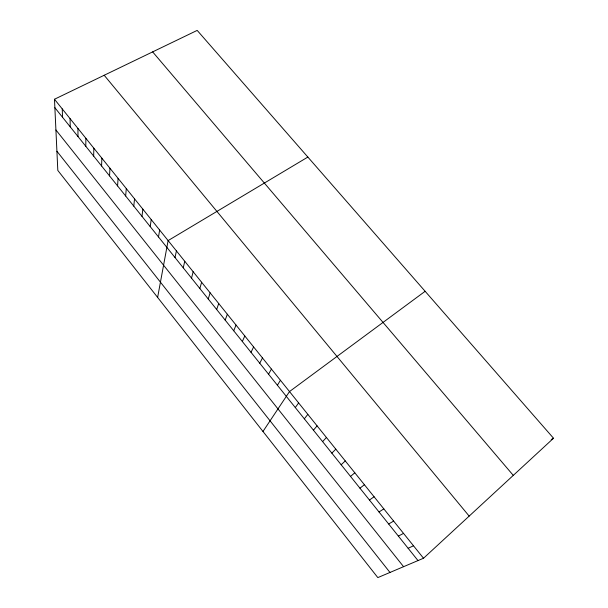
<?xml version="1.0" encoding="UTF-8"?>
<svg xmlns="http://www.w3.org/2000/svg" width="608" height="608" viewBox="0 0 608 608"><rect width="100%" height="100%" fill="white"/><g stroke="black" fill="none" stroke-linecap="round" stroke-linejoin="round"><path stroke-width="0.91" d="M85.812 146.292L85.857 138.274M93.678 156.096L93.837 148.192M101.589 165.969L101.863 158.179M109.562 175.91L109.949 168.241M117.58 185.911L118.089 178.364M125.658 195.989L126.289 188.556M133.79 206.127L134.543 198.824M141.976 216.334L142.85 209.152M150.214 226.617L151.217 219.564M158.513 236.96L159.638 230.037M157.624 297.418L168.12 240.586L307.861 157.062M175.028 257.564L176.411 250.899M183.244 267.809L184.756 261.28M191.52 278.13L193.162 271.73M199.85 288.511L201.62 282.249M208.232 298.969L210.132 292.843M216.676 309.495L218.713 303.514M225.173 320.097L227.346 314.252M233.73 330.767L236.041 325.067M242.341 341.514L244.796 335.958M251.02 352.328L253.612 346.925M259.753 363.219L262.489 357.968M268.546 374.186L271.434 369.086M277.4 385.236L280.432 380.281M262.975 431.467L289.507 391.56L425.136 291.293M295.298 407.55L298.634 402.914M304.334 418.828L307.83 414.352M313.439 430.183L317.095 425.874M322.612 441.621L326.42 437.479M331.846 453.142L335.814 449.16M423.518 558.243L553.523 438.239L197.19 30.4L54.477 99.241L57.813 170.43L377.826 577.6L423.518 558.243L54.477 99.241M341.149 464.74L345.283 460.932M350.512 476.421L354.814 472.788M359.951 488.186L364.412 484.728M369.451 500.034L374.087 496.759M379.02 511.974L383.83 508.873M388.656 523.99L393.642 521.086M551.205 439.538L553.523 438.239M398.369 536.104L403.53 533.383M408.15 548.302L413.486 545.764M152.646 51.885L513.289 475.38M104.188 75.255L469.171 516.101M54.872 107.707L418 560.584M55.921 129.975L403.583 566.694M56.916 151.248L389.979 572.455M62.244 108.9L62.533 117.253M70.064 118.628L70.239 126.874M77.93 128.417L77.999 136.549"/></g></svg>
